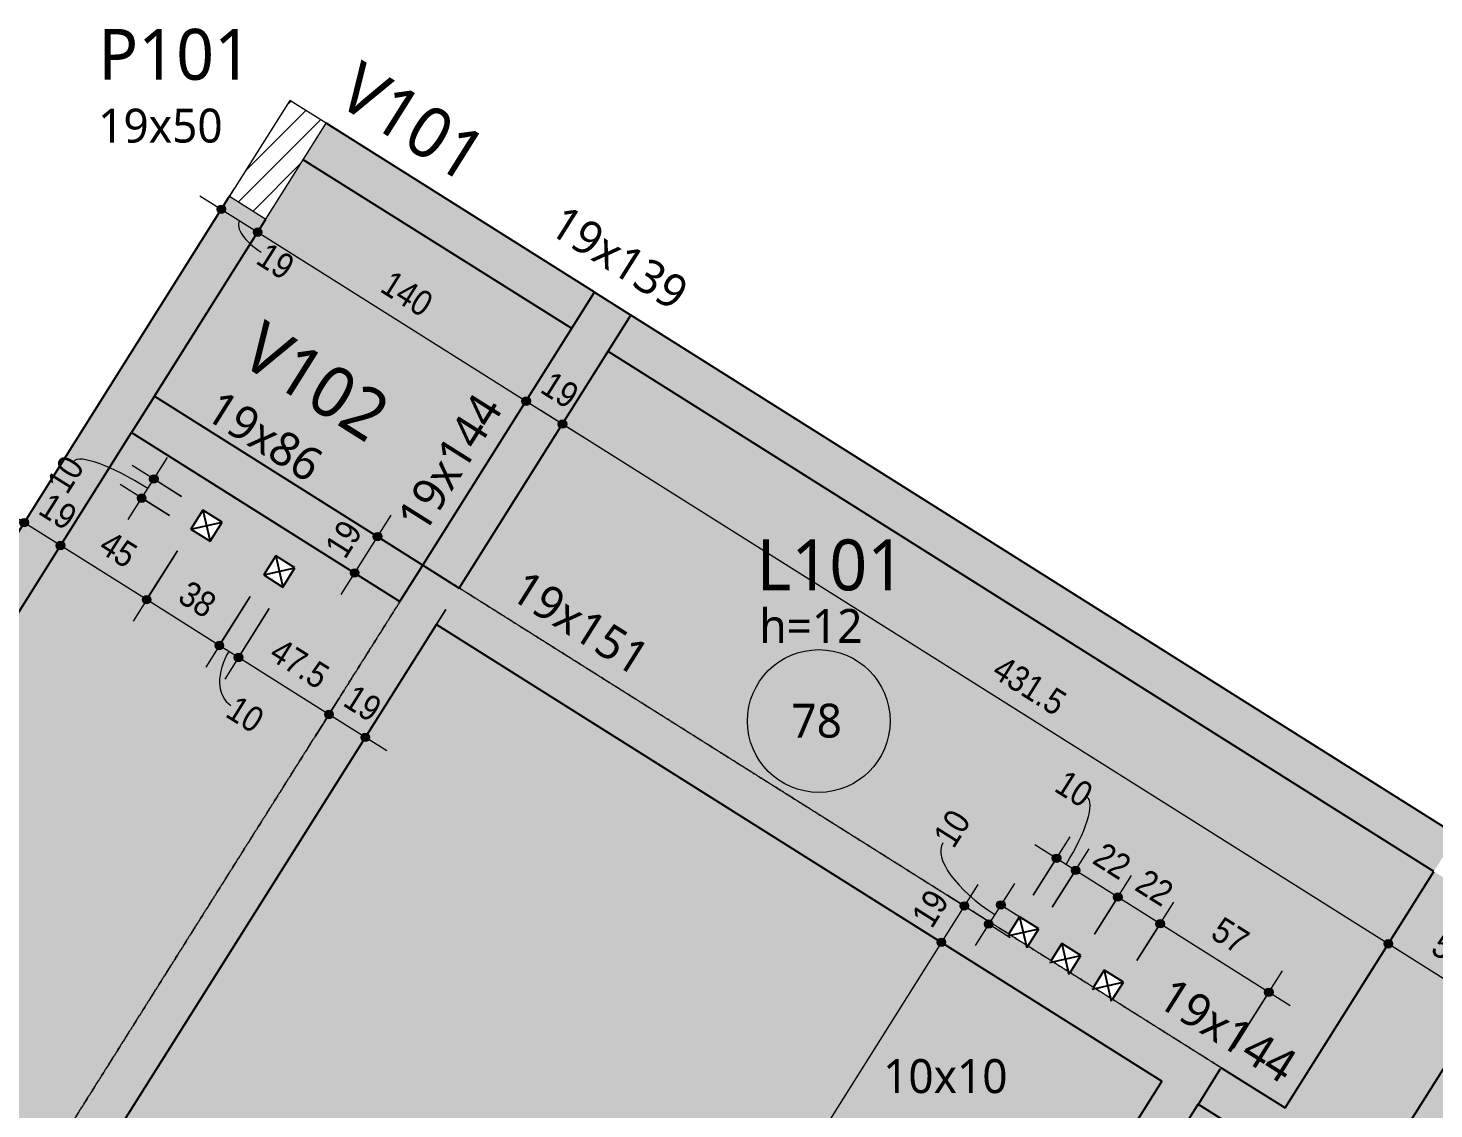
# Model space of a CAD drawing. Extents: x -2131 to 52870, y -3196 to 88043.
# Drawn here: x 42247 to 42868, y 3522 to 4000 of the extents above; entities that cross this region are included whole.
import ezdxf

# ---------------------------------------------------------------- set-up
doc = ezdxf.new("R2010")
doc.units = 0
doc.linetypes.add('Hidden', pattern=[0.714375, 0.47625, -0.238125])
doc.linetypes.add('Traço', pattern=[0.635, 0.3175, -0.3175])
for name, color, linetype, lineweight in [('A-ANNO-DIMS', 7, 'Continuous', 9), ('A-ANNO-DIMS-75', 7, 'Continuous', 9), ('A-DETL-GENF', 7, 'Continuous', 18), ('A-DETL-THIN', 7, 'Continuous', 25), ('A-FLOR', 7, 'Continuous', 25), ('A-FLOR-IDEN', 7, 'Continuous', 9), ('A-GENM-IDEN', 7, 'Continuous', 9), ('S-BEAM', 7, 'Continuous', 25), ('S-BEAM-HDLN', 7, 'Traço', 25), ('S-BEAM-IDEN', 7, 'Continuous', 9), ('S-COLS-IDEN', 7, 'Continuous', 9)]:
    doc.layers.add(name, color=color, linetype=linetype, lineweight=lineweight)
doc.layers.add('A-DETL', color=7, linetype='Continuous', lineweight=18, true_color=0x00a600)
doc.styles.add('Fira Sans_3', font='', dxfattribs={"width": 0.9, "height": 11.25})
doc.styles.add('Gadugi', font='gadugi.ttf', dxfattribs={"height": 15})
doc.styles.add('Gadugi_6', font='gadugi.ttf', dxfattribs={"height": 22.5})
doc.styles.get('Fira Sans_3').set_extended_font_data('Fira Sans')
doc.dimstyles.new('PED_1_5mm_ESQ_3', dxfattribs={"dimscale": 30.48, "dimtxt": 15.344768, "dimasz": 0.492126, "dimexe": 0.369094, "dimexo": 0.369094, "dimgap": 0.073819, "dimtad": 1, "dimdec": 1, "dimrnd": 0.5, "dimdsep": 46, "dimtxsty": 'Fira Sans_3', "dimblk1": 'DOTSMALL', "dimblk2": 'DOTSMALL', "dimsah": 1, "dimcen": 0.09, "dimdle": 0.369094, "dimazin": 0, "dimtfac": 1, "dimtdec": 4, "dimtix": 1, "dimtmove": 0, "dimatfit": 3, "dimfxl": 1, "dimtvp": 1, "dimtolj": 1, "dimtzin": 0, "dimarcsym": 2})
doc.dimstyles.new('PED_1_5mm_ESQ_5', dxfattribs={"dimscale": 30.48, "dimtxt": 15.344768, "dimasz": 0.492126, "dimexe": 0.369094, "dimexo": 0.369094, "dimgap": 0.073819, "dimtad": 1, "dimdec": 1, "dimrnd": 0.5, "dimdsep": 46, "dimtxsty": 'Fira Sans_3', "dimblk1": 'DOTSMALL', "dimblk2": 'DOTSMALL', "dimsah": 1, "dimcen": 0.09, "dimdle": 0.369094, "dimazin": 0, "dimtfac": 1, "dimtdec": 4, "dimtix": 1, "dimtmove": 1, "dimatfit": 3, "dimfxl": 1, "dimtvp": 1, "dimtolj": 1, "dimtzin": 0, "dimarcsym": 2})
doc.dimstyles.new('PED_1_5mm_ESQ_6', dxfattribs={"dimscale": 30.48, "dimtxt": 15.344768, "dimasz": 0.492126, "dimexe": 0.369094, "dimexo": 0.369094, "dimgap": 0.073819, "dimtad": 1, "dimdec": 1, "dimrnd": 0.5, "dimdsep": 46, "dimtxsty": 'Fira Sans_3', "dimblk1": 'DOTSMALL', "dimblk2": 'DOTSMALL', "dimsah": 1, "dimcen": 0.09, "dimdle": 0.369094, "dimazin": 0, "dimtfac": 1, "dimtdec": 4, "dimtix": 1, "dimtmove": 2, "dimatfit": 3, "dimfxl": 1, "dimtvp": 1, "dimtolj": 1, "dimtzin": 0, "dimarcsym": 2})
doc.dimstyles.new('PED_1_5mm_ESQ_7', dxfattribs={"dimscale": 30.48, "dimtxt": 15.344768, "dimasz": 0.492126, "dimexe": 0.369094, "dimexo": 0.369094, "dimgap": 0.073819, "dimtad": 1, "dimdec": 1, "dimrnd": 0.5, "dimdsep": 46, "dimtxsty": 'Fira Sans_3', "dimblk1": 'DOTSMALL', "dimblk2": 'DOTSMALL', "dimsah": 1, "dimcen": 0.09, "dimdle": 0.369094, "dimazin": 0, "dimtfac": 1, "dimtdec": 4, "dimtix": 1, "dimtmove": 0, "dimatfit": 3, "dimfxl": 1, "dimtvp": 1, "dimtolj": 1, "dimtzin": 0, "dimarcsym": 2})

# ---------------------------------------------------------------- blocks, each defined once
blk = doc.blocks.new('PED_TAG_LAJE_R03 - TÍTULO_ESPESSURA_REBAIXO-2582888-PL C 001 - FORMA DO TÉRREO')
at = {"layer": 'A-FLOR-IDEN'}
blk.add_circle((-0.1083, -0.7611), 0.4205, dxfattribs=at)
blk = doc.blocks.new('DIMBLOCK208-PL C 001 - FORMA DO TÉRREO')
at = {"layer": 'A-ANNO-DIMS-75', "transparency": 16777216}
h = blk.add_hatch(color=256, dxfattribs=at)
edge = h.paths.add_edge_path(flags=0)
edge.add_arc((42660.81, 3611.7), 1.87, 0, 360)
h = blk.add_hatch(color=256, dxfattribs=at)
edge = h.paths.add_edge_path(flags=0)
edge.add_arc((42650.68, 3595.62), 1.87, 0, 360)
for p, q in [((42666.8, 3621.22), (42650.68, 3595.62)), ((42653.53, 3616.28), (42670.33, 3605.71)), ((42660.81, 3611.7), (42653.53, 3616.28)), ((42643.41, 3600.2), (42660.21, 3589.63)), ((42650.68, 3595.62), (42643.41, 3600.2))]:
    blk.add_line(p, q, dxfattribs=at)
for centre in [(42660.81, 3611.7), (42650.68, 3595.62)]:
    blk.add_circle(centre, 1.87, dxfattribs=at)
at = {"layer": 'A-ANNO-DIMS-75', "color": 0, "transparency": 16777216, "insert": (42636.94, 3607.24), "char_height": 11.25, "width": 16.7612, "attachment_point": 1, "rotation": 57.8147, "line_spacing_factor": 1.049215, "style": 'Fira Sans_3'}
blk.add_mtext('19', dxfattribs=at)
blk = doc.blocks.new('_DotSmall')
at = {"color": 0, "linetype": 'ByBlock', "const_width": 0.5}
blk.add_lwpolyline([(-0.0625, 0, 1), (0.0625, 0, 1)], format="xyb", close=True, dxfattribs=at)
blk = doc.blocks.new('DIMBLOCK209-PL C 001 - FORMA DO TÉRREO')
at = {"layer": 'A-ANNO-DIMS-75', "transparency": 16777216}
h = blk.add_hatch(color=256, dxfattribs=at)
edge = h.paths.add_edge_path(flags=0)
edge.add_arc((42650.68, 3595.62), 1.87, 0, 360)
h = blk.add_hatch(color=256, dxfattribs=at)
edge = h.paths.add_edge_path(flags=0)
edge.add_arc((42368, 3146.46), 1.87, 0, 360)
for p, q in [((42643.41, 3600.2), (42660.21, 3589.63)), ((42650.68, 3595.62), (42643.41, 3600.2)), ((42650.68, 3595.62), (42368, 3146.46)), ((42360.72, 3151.04), (42377.52, 3140.47)), ((42368, 3146.46), (42360.72, 3151.04))]:
    blk.add_line(p, q, dxfattribs=at)
for centre in [(42650.68, 3595.62), (42368, 3146.46)]:
    blk.add_circle(centre, 1.87, dxfattribs=at)
at = {"layer": 'A-ANNO-DIMS-75', "color": 0, "transparency": 16777216, "insert": (42485.35, 3366.39), "char_height": 11.25, "width": 40.1325, "attachment_point": 1, "rotation": 57.8147, "line_spacing_factor": 1.049215, "style": 'Fira Sans_3'}
blk.add_mtext('530.5', dxfattribs=at)
blk = doc.blocks.new('DIMBLOCK296-PL C 001 - FORMA DO TÉRREO')
at = {"layer": 'A-ANNO-DIMS-75', "transparency": 16777216}
h = blk.add_hatch(color=256, dxfattribs=at)
edge = h.paths.add_edge_path(flags=0)
edge.add_arc((42332.37, 3919.6), 1.87, 0, 360)
h = blk.add_hatch(color=256, dxfattribs=at)
edge = h.paths.add_edge_path(flags=0)
edge.add_arc((42348.46, 3909.48), 1.88, 0, 360)
for p, q in [((42327.79, 3912.32), (42338.37, 3929.12)), ((42322.85, 3925.59), (42348.46, 3909.48)), ((42332.37, 3919.6), (42327.79, 3912.32)), ((42343.88, 3902.2), (42354.45, 3919)), ((42348.46, 3909.48), (42343.88, 3902.2))]:
    blk.add_line(p, q, dxfattribs=at)
for centre, radius in [((42332.37, 3919.6), 1.87), ((42348.46, 3909.48), 1.88)]:
    blk.add_circle(centre, radius, dxfattribs=at)
blk.add_ellipse((42353.55, 3906.28), major_axis=(-13.13, 8.26), ratio=0.430901, start_param=0, end_param=1.570796, dxfattribs=at)
at = {"layer": 'A-ANNO-DIMS-75', "color": 0, "transparency": 16777216, "insert": (42353.04, 3905.48), "char_height": 11.25, "width": 16.7612, "attachment_point": 1, "rotation": 327.81471, "line_spacing_factor": 1.049215, "style": 'Fira Sans_3'}
blk.add_mtext('19', dxfattribs=at)
blk = doc.blocks.new('DIMBLOCK297-PL C 001 - FORMA DO TÉRREO')
at = {"layer": 'A-ANNO-DIMS-75', "transparency": 16777216}
h = blk.add_hatch(color=256, dxfattribs=at)
edge = h.paths.add_edge_path(flags=0)
edge.add_arc((42348.46, 3909.48), 1.88, 0, 360)
h = blk.add_hatch(color=256, dxfattribs=at)
edge = h.paths.add_edge_path(flags=0)
edge.add_arc((42467.1, 3834.81), 1.88, 0, 360)
for p, q in [((42343.88, 3902.2), (42354.45, 3919)), ((42348.46, 3909.48), (42343.88, 3902.2)), ((42348.46, 3909.48), (42467.1, 3834.81)), ((42462.52, 3827.53), (42473.09, 3844.33)), ((42467.1, 3834.81), (42462.52, 3827.53))]:
    blk.add_line(p, q, dxfattribs=at)
for centre in [(42348.46, 3909.48), (42467.1, 3834.81)]:
    blk.add_circle(centre, 1.88, dxfattribs=at)
at = {"layer": 'A-ANNO-DIMS-75', "color": 0, "transparency": 16777216, "insert": (42407.95, 3893.1), "char_height": 11.25, "width": 26.4402, "attachment_point": 1, "rotation": 327.81471, "line_spacing_factor": 1.049215, "style": 'Fira Sans_3'}
blk.add_mtext('140', dxfattribs=at)
blk = doc.blocks.new('DIMBLOCK298-PL C 001 - FORMA DO TÉRREO')
at = {"layer": 'A-ANNO-DIMS-75', "transparency": 16777216}
h = blk.add_hatch(color=256, dxfattribs=at)
edge = h.paths.add_edge_path(flags=0)
edge.add_arc((42467.1, 3834.81), 1.88, 0, 360)
h = blk.add_hatch(color=256, dxfattribs=at)
edge = h.paths.add_edge_path(flags=0)
edge.add_arc((42483.18, 3824.69), 1.88, 0, 360)
for p, q in [((42462.52, 3827.53), (42473.09, 3844.33)), ((42467.1, 3834.81), (42462.52, 3827.53)), ((42467.1, 3834.81), (42492.7, 3818.7)), ((42478.6, 3817.41), (42489.17, 3834.21)), ((42483.18, 3824.69), (42478.6, 3817.41))]:
    blk.add_line(p, q, dxfattribs=at)
for centre in [(42467.1, 3834.81), (42483.18, 3824.69)]:
    blk.add_circle(centre, 1.88, dxfattribs=at)
at = {"layer": 'A-ANNO-DIMS-75', "color": 0, "transparency": 16777216, "insert": (42478.72, 3848.56), "char_height": 11.25, "width": 16.7612, "attachment_point": 1, "rotation": 327.81471, "line_spacing_factor": 1.049215, "style": 'Fira Sans_3'}
blk.add_mtext('19', dxfattribs=at)
blk = doc.blocks.new('DIMBLOCK299-PL C 001 - FORMA DO TÉRREO')
at = {"layer": 'A-ANNO-DIMS-75', "transparency": 16777216}
h = blk.add_hatch(color=256, dxfattribs=at)
edge = h.paths.add_edge_path(flags=0)
edge.add_arc((42401.44, 3774.93), 1.88, 0, 360)
h = blk.add_hatch(color=256, dxfattribs=at)
edge = h.paths.add_edge_path(flags=0)
edge.add_arc((42391.32, 3758.85), 1.88, 0, 360)
for p, q in [((42385.33, 3749.33), (42407.43, 3784.46)), ((42408.72, 3770.35), (42391.92, 3780.93)), ((42401.44, 3774.93), (42408.72, 3770.35)), ((42398.6, 3754.27), (42381.8, 3764.85)), ((42391.32, 3758.85), (42398.6, 3754.27))]:
    blk.add_line(p, q, dxfattribs=at)
for centre in [(42401.44, 3774.93), (42391.32, 3758.85)]:
    blk.add_circle(centre, 1.88, dxfattribs=at)
at = {"layer": 'A-ANNO-DIMS-75', "color": 0, "transparency": 16777216, "insert": (42377.57, 3770.48), "char_height": 11.25, "width": 16.7612, "attachment_point": 1, "rotation": 57.8147, "line_spacing_factor": 1.049215, "style": 'Fira Sans_3'}
blk.add_mtext('19', dxfattribs=at)
blk = doc.blocks.new('DIMBLOCK300-PL C 001 - FORMA DO TÉRREO')
at = {"layer": 'A-ANNO-DIMS-75', "transparency": 16777216}
h = blk.add_hatch(color=256, dxfattribs=at)
edge = h.paths.add_edge_path(flags=0)
edge.add_arc((42379.93, 3696.32), 1.87, 0, 360)
h = blk.add_hatch(color=256, dxfattribs=at)
edge = h.paths.add_edge_path(flags=0)
edge.add_arc((42396.01, 3686.2), 1.87, 0, 360)
for p, q in [((42431.56, 3742.68), (42390.02, 3676.68)), ((42396.01, 3686.2), (42431.56, 3742.68)), ((42384.51, 3703.6), (42373.94, 3686.8)), ((42379.93, 3696.32), (42384.51, 3703.6)), ((42405.54, 3680.21), (42379.93, 3696.32))]:
    blk.add_line(p, q, dxfattribs=at)
for centre in [(42379.93, 3696.32), (42396.01, 3686.2)]:
    blk.add_circle(centre, 1.87, dxfattribs=at)
at = {"layer": 'A-ANNO-DIMS-75', "color": 0, "transparency": 16777216, "insert": (42391.56, 3710.07), "char_height": 11.25, "width": 16.7612, "attachment_point": 1, "rotation": 327.81476, "line_spacing_factor": 1.049215, "style": 'Fira Sans_3'}
blk.add_mtext('19', dxfattribs=at)
blk = doc.blocks.new('DIMBLOCK301-PL C 001 - FORMA DO TÉRREO')
at = {"layer": 'A-ANNO-DIMS-75', "transparency": 16777216}
h = blk.add_hatch(color=256, dxfattribs=at)
edge = h.paths.add_edge_path(flags=0)
edge.add_arc((42339.94, 3721.49), 1.87, 0, 360)
h = blk.add_hatch(color=256, dxfattribs=at)
edge = h.paths.add_edge_path(flags=0)
edge.add_arc((42379.93, 3696.32), 1.87, 0, 360)
for p, q in [((42353.56, 3743.13), (42333.95, 3711.97)), ((42339.94, 3721.49), (42353.56, 3743.13)), ((42379.93, 3696.32), (42339.94, 3721.49)), ((42384.51, 3703.6), (42373.94, 3686.8)), ((42379.93, 3696.32), (42384.51, 3703.6))]:
    blk.add_line(p, q, dxfattribs=at)
for centre in [(42339.94, 3721.49), (42379.93, 3696.32)]:
    blk.add_circle(centre, 1.87, dxfattribs=at)
at = {"layer": 'A-ANNO-DIMS-75', "color": 0, "transparency": 16777216, "insert": (42358.86, 3730.65), "char_height": 11.25, "width": 29.9813, "attachment_point": 1, "rotation": 327.81476, "line_spacing_factor": 1.049215, "style": 'Fira Sans_3'}
blk.add_mtext('47.5', dxfattribs=at)
blk = doc.blocks.new('DIMBLOCK302-PL C 001 - FORMA DO TÉRREO')
at = {"layer": 'A-ANNO-DIMS-75', "transparency": 16777216}
h = blk.add_hatch(color=256, dxfattribs=at)
edge = h.paths.add_edge_path(flags=0)
edge.add_arc((42331.48, 3726.82), 1.87, 0, 360)
h = blk.add_hatch(color=256, dxfattribs=at)
edge = h.paths.add_edge_path(flags=0)
edge.add_arc((42339.94, 3721.49), 1.87, 0, 360)
for p, q in [((42345.11, 3748.47), (42325.49, 3717.3)), ((42331.48, 3726.82), (42345.11, 3748.47)), ((42353.56, 3743.13), (42333.95, 3711.97)), ((42339.94, 3721.49), (42353.56, 3743.13)), ((42339.94, 3721.49), (42331.48, 3726.82))]:
    blk.add_line(p, q, dxfattribs=at)
for centre in [(42331.48, 3726.82), (42339.94, 3721.49)]:
    blk.add_circle(centre, 1.87, dxfattribs=at)
blk.add_ellipse((42347.04, 3717.02), major_axis=(10.49, 16.67), ratio=0.679844, start_param=1.570796, end_param=3.141593, dxfattribs=at)
at = {"layer": 'A-ANNO-DIMS-75', "color": 0, "transparency": 16777216, "insert": (42339.61, 3705.21), "char_height": 11.25, "width": 17.2334, "attachment_point": 1, "rotation": 327.81476, "line_spacing_factor": 1.049215, "style": 'Fira Sans_3'}
blk.add_mtext('10', dxfattribs=at)
blk = doc.blocks.new('DIMBLOCK303-PL C 001 - FORMA DO TÉRREO')
at = {"layer": 'A-ANNO-DIMS-75', "transparency": 16777216}
h = blk.add_hatch(color=256, dxfattribs=at)
edge = h.paths.add_edge_path(flags=0)
edge.add_arc((42299.32, 3747.06), 1.87, 0, 360)
h = blk.add_hatch(color=256, dxfattribs=at)
edge = h.paths.add_edge_path(flags=0)
edge.add_arc((42331.48, 3726.82), 1.87, 0, 360)
for p, q in [((42312.94, 3768.7), (42293.33, 3737.54)), ((42299.32, 3747.06), (42312.94, 3768.7)), ((42345.11, 3748.47), (42325.49, 3717.3)), ((42331.48, 3726.82), (42345.11, 3748.47)), ((42331.48, 3726.82), (42299.32, 3747.06))]:
    blk.add_line(p, q, dxfattribs=at)
for centre in [(42299.32, 3747.06), (42331.48, 3726.82)]:
    blk.add_circle(centre, 1.87, dxfattribs=at)
at = {"layer": 'A-ANNO-DIMS-75', "color": 0, "transparency": 16777216, "insert": (42318.49, 3756.06), "char_height": 11.25, "width": 18.1776, "attachment_point": 1, "rotation": 327.81476, "line_spacing_factor": 1.049215, "style": 'Fira Sans_3'}
blk.add_mtext('38', dxfattribs=at)
blk = doc.blocks.new('DIMBLOCK304-PL C 001 - FORMA DO TÉRREO')
at = {"layer": 'A-ANNO-DIMS-75', "transparency": 16777216}
h = blk.add_hatch(color=256, dxfattribs=at)
edge = h.paths.add_edge_path(flags=0)
edge.add_arc((42261.29, 3770.99), 1.87, 0, 360)
h = blk.add_hatch(color=256, dxfattribs=at)
edge = h.paths.add_edge_path(flags=0)
edge.add_arc((42299.32, 3747.06), 1.87, 0, 360)
for p, q in [((42265.87, 3778.27), (42255.3, 3761.47)), ((42261.29, 3770.99), (42265.87, 3778.27)), ((42299.32, 3747.06), (42261.29, 3770.99)), ((42312.94, 3768.7), (42293.33, 3737.54)), ((42299.32, 3747.06), (42312.94, 3768.7))]:
    blk.add_line(p, q, dxfattribs=at)
for centre in [(42261.29, 3770.99), (42299.32, 3747.06)]:
    blk.add_circle(centre, 1.87, dxfattribs=at)
at = {"layer": 'A-ANNO-DIMS-75', "color": 0, "transparency": 16777216, "insert": (42283.48, 3778.1), "char_height": 11.25, "width": 17.9416, "attachment_point": 1, "rotation": 327.81476, "line_spacing_factor": 1.049215, "style": 'Fira Sans_3'}
blk.add_mtext('45', dxfattribs=at)
blk = doc.blocks.new('DIMBLOCK305-PL C 001 - FORMA DO TÉRREO')
at = {"layer": 'A-ANNO-DIMS-75', "transparency": 16777216}
h = blk.add_hatch(color=256, dxfattribs=at)
edge = h.paths.add_edge_path(flags=0)
edge.add_arc((42245.21, 3781.11), 1.87, 0, 360)
h = blk.add_hatch(color=256, dxfattribs=at)
edge = h.paths.add_edge_path(flags=0)
edge.add_arc((42261.29, 3770.99), 1.87, 0, 360)
for p, q in [((42261.29, 3770.99), (42235.69, 3787.1)), ((42249.79, 3788.39), (42239.22, 3771.59)), ((42245.21, 3781.11), (42249.79, 3788.39)), ((42265.87, 3778.27), (42255.3, 3761.47)), ((42261.29, 3770.99), (42265.87, 3778.27))]:
    blk.add_line(p, q, dxfattribs=at)
for centre in [(42245.21, 3781.11), (42261.29, 3770.99)]:
    blk.add_circle(centre, 1.87, dxfattribs=at)
at = {"layer": 'A-ANNO-DIMS-75', "color": 0, "transparency": 16777216, "insert": (42256.84, 3794.86), "char_height": 11.25, "width": 16.7612, "attachment_point": 1, "rotation": 327.81476, "line_spacing_factor": 1.049215, "style": 'Fira Sans_3'}
blk.add_mtext('19', dxfattribs=at)
blk = doc.blocks.new('DIMBLOCK306-PL C 001 - FORMA DO TÉRREO')
at = {"layer": 'A-ANNO-DIMS-75', "transparency": 16777216}
h = blk.add_hatch(color=256, dxfattribs=at)
edge = h.paths.add_edge_path(flags=0)
edge.add_arc((42302.51, 3800.4), 1.87, 0, 360)
h = blk.add_hatch(color=256, dxfattribs=at)
edge = h.paths.add_edge_path(flags=0)
edge.add_arc((42297.18, 3791.94), 1.87, 0, 360)
for p, q in [((42291.17, 3782.43), (42308.51, 3809.91)), ((42314.75, 3792.68), (42292.99, 3806.4)), ((42309.42, 3784.22), (42287.66, 3797.94)), ((42302.51, 3800.4), (42314.75, 3792.68)), ((42297.18, 3791.94), (42309.42, 3784.22))]:
    blk.add_line(p, q, dxfattribs=at)
for centre in [(42302.51, 3800.4), (42297.18, 3791.94)]:
    blk.add_circle(centre, 1.87, dxfattribs=at)
blk.add_ellipse((42295.94, 3789.99), major_axis=(-28.77, 18.14), ratio=0.214911, start_param=4.712389, end_param=6.283185, dxfattribs=at)
at = {"layer": 'A-ANNO-DIMS-75', "color": 0, "transparency": 16777216, "insert": (42254.66, 3799.05), "char_height": 11.25, "width": 17.2334, "attachment_point": 1, "rotation": 57.75921, "line_spacing_factor": 1.049215, "style": 'Fira Sans_3'}
blk.add_mtext('10', dxfattribs=at)
blk = doc.blocks.new('DIMBLOCK307-PL C 001 - FORMA DO TÉRREO')
at = {"layer": 'A-ANNO-DIMS-75', "transparency": 16777216}
h = blk.add_hatch(color=256, dxfattribs=at)
edge = h.paths.add_edge_path(flags=0)
edge.add_arc((42848.26, 3594.92), 1.88, 0, 360)
h = blk.add_hatch(color=256, dxfattribs=at)
edge = h.paths.add_edge_path(flags=0)
edge.add_arc((42890.57, 3568.28), 1.87, 0, 360)
for p, q in [((42852.84, 3602.19), (42842.26, 3585.4)), ((42848.26, 3594.92), (42852.84, 3602.19)), ((42900.09, 3562.29), (42848.26, 3594.92)), ((42904.74, 3590.79), (42884.58, 3558.76)), ((42890.57, 3568.28), (42904.74, 3590.79))]:
    blk.add_line(p, q, dxfattribs=at)
for centre, radius in [((42848.26, 3594.92), 1.88), ((42890.57, 3568.28), 1.87)]:
    blk.add_circle(centre, radius, dxfattribs=at)
at = {"layer": 'A-ANNO-DIMS-75', "color": 0, "transparency": 16777216, "insert": (42872.42, 3600.78), "char_height": 11.25, "width": 18.4137, "attachment_point": 1, "rotation": 327.81471, "line_spacing_factor": 1.049215, "style": 'Fira Sans_3'}
blk.add_mtext('50', dxfattribs=at)
blk = doc.blocks.new('DIMBLOCK308-PL C 001 - FORMA DO TÉRREO')
at = {"layer": 'A-ANNO-DIMS-75', "transparency": 16777216}
h = blk.add_hatch(color=256, dxfattribs=at)
edge = h.paths.add_edge_path(flags=0)
edge.add_arc((42483.18, 3824.69), 1.87, 0, 360)
h = blk.add_hatch(color=256, dxfattribs=at)
edge = h.paths.add_edge_path(flags=0)
edge.add_arc((42848.26, 3594.92), 1.88, 0, 360)
for p, q in [((42848.26, 3594.92), (42473.65, 3830.68)), ((42487.76, 3831.97), (42477.18, 3815.17)), ((42483.18, 3824.69), (42487.76, 3831.97)), ((42852.84, 3602.19), (42842.26, 3585.4)), ((42848.26, 3594.92), (42852.84, 3602.19))]:
    blk.add_line(p, q, dxfattribs=at)
for centre, radius in [((42483.18, 3824.69), 1.87), ((42848.26, 3594.92), 1.88)]:
    blk.add_circle(centre, radius, dxfattribs=at)
at = {"layer": 'A-ANNO-DIMS-75', "color": 0, "transparency": 16777216, "insert": (42678.35, 3722.92), "char_height": 11.25, "width": 38.48, "attachment_point": 1, "rotation": 327.81471, "line_spacing_factor": 1.049215, "style": 'Fira Sans_3'}
blk.add_mtext('431.5', dxfattribs=at)
blk = doc.blocks.new('DIMBLOCK603-PL C 001 - FORMA DO TÉRREO')
at = {"layer": 'A-ANNO-DIMS-75', "transparency": 16777216}
h = blk.add_hatch(color=256, dxfattribs=at)
edge = h.paths.add_edge_path(flags=0)
edge.add_arc((42747.42, 3603.83), 1.87, 0, 360)
h = blk.add_hatch(color=256, dxfattribs=at)
edge = h.paths.add_edge_path(flags=0)
edge.add_arc((42795.43, 3573.55), 1.87, 0, 360)
for p, q in [((42737.14, 3587.54), (42753.42, 3613.34)), ((42747.42, 3603.83), (42737.14, 3587.54)), ((42804.94, 3567.55), (42747.42, 3603.83)), ((42779.86, 3548.87), (42801.43, 3583.06)), ((42795.43, 3573.55), (42779.86, 3548.87))]:
    blk.add_line(p, q, dxfattribs=at)
for centre in [(42747.42, 3603.83), (42795.43, 3573.55)]:
    blk.add_circle(centre, 1.87, dxfattribs=at)
at = {"layer": 'A-ANNO-DIMS-75', "color": 0, "transparency": 16777216, "insert": (42775.11, 3607.44), "char_height": 11.25, "width": 16.5251, "attachment_point": 1, "rotation": 327.75921, "line_spacing_factor": 1.049215, "style": 'Fira Sans_3'}
blk.add_mtext('57', dxfattribs=at)
blk = doc.blocks.new('DIMBLOCK604-PL C 001 - FORMA DO TÉRREO')
at = {"layer": 'A-ANNO-DIMS-75', "transparency": 16777216}
h = blk.add_hatch(color=256, dxfattribs=at)
edge = h.paths.add_edge_path(flags=0)
edge.add_arc((42728.72, 3615.62), 1.88, 0, 360)
h = blk.add_hatch(color=256, dxfattribs=at)
edge = h.paths.add_edge_path(flags=0)
edge.add_arc((42747.42, 3603.83), 1.87, 0, 360)
for p, q in [((42718.4, 3599.25), (42734.72, 3625.14)), ((42728.72, 3615.62), (42718.4, 3599.25)), ((42747.42, 3603.83), (42728.72, 3615.62)), ((42737.14, 3587.54), (42753.42, 3613.34)), ((42747.42, 3603.83), (42737.14, 3587.54))]:
    blk.add_line(p, q, dxfattribs=at)
for centre, radius in [((42728.72, 3615.62), 1.88), ((42747.42, 3603.83), 1.87)]:
    blk.add_circle(centre, radius, dxfattribs=at)
at = {"layer": 'A-ANNO-DIMS-75', "color": 0, "transparency": 16777216, "insert": (42741.59, 3628.58), "char_height": 11.25, "width": 16.9973, "attachment_point": 1, "rotation": 327.75921, "line_spacing_factor": 1.049215, "style": 'Fira Sans_3'}
blk.add_mtext('22', dxfattribs=at)
blk = doc.blocks.new('DIMBLOCK605-PL C 001 - FORMA DO TÉRREO')
at = {"layer": 'A-ANNO-DIMS-75', "transparency": 16777216}
h = blk.add_hatch(color=256, dxfattribs=at)
edge = h.paths.add_edge_path(flags=0)
edge.add_arc((42710.03, 3627.41), 1.88, 0, 360)
h = blk.add_hatch(color=256, dxfattribs=at)
edge = h.paths.add_edge_path(flags=0)
edge.add_arc((42728.72, 3615.62), 1.88, 0, 360)
for p, q in [((42699.74, 3611.1), (42716.03, 3636.93)), ((42710.03, 3627.41), (42699.74, 3611.1)), ((42728.72, 3615.62), (42710.03, 3627.41)), ((42718.4, 3599.25), (42734.72, 3625.14)), ((42728.72, 3615.62), (42718.4, 3599.25))]:
    blk.add_line(p, q, dxfattribs=at)
for centre in [(42710.03, 3627.41), (42728.72, 3615.62)]:
    blk.add_circle(centre, 1.88, dxfattribs=at)
at = {"layer": 'A-ANNO-DIMS-75', "color": 0, "transparency": 16777216, "insert": (42722.89, 3640.38), "char_height": 11.25, "width": 16.9973, "attachment_point": 1, "rotation": 327.75921, "line_spacing_factor": 1.049215, "style": 'Fira Sans_3'}
blk.add_mtext('22', dxfattribs=at)
blk = doc.blocks.new('DIMBLOCK606-PL C 001 - FORMA DO TÉRREO')
at = {"layer": 'A-ANNO-DIMS-75', "transparency": 16777216}
h = blk.add_hatch(color=256, dxfattribs=at)
edge = h.paths.add_edge_path(flags=0)
edge.add_arc((42701.57, 3632.75), 1.87, 0, 360)
h = blk.add_hatch(color=256, dxfattribs=at)
edge = h.paths.add_edge_path(flags=0)
edge.add_arc((42710.03, 3627.41), 1.88, 0, 360)
for p, q in [((42691.28, 3616.44), (42707.57, 3642.27)), ((42710.03, 3627.41), (42692.05, 3638.75)), ((42699.74, 3611.1), (42716.03, 3636.93)), ((42701.57, 3632.75), (42691.28, 3616.44)), ((42710.03, 3627.41), (42699.74, 3611.1))]:
    blk.add_line(p, q, dxfattribs=at)
for centre, radius in [((42701.57, 3632.75), 1.87), ((42710.03, 3627.41), 1.88)]:
    blk.add_circle(centre, radius, dxfattribs=at)
blk.add_ellipse((42699.04, 3634.34), major_axis=(16.05, 25.45), ratio=0.265356, start_param=4.712389, end_param=6.283185, dxfattribs=at)
at = {"layer": 'A-ANNO-DIMS-75', "color": 0, "transparency": 16777216, "insert": (42706.01, 3672.31), "char_height": 11.25, "width": 17.2334, "attachment_point": 1, "rotation": 327.75921, "line_spacing_factor": 1.049215, "style": 'Fira Sans_3'}
blk.add_mtext('10', dxfattribs=at)
blk = doc.blocks.new('DIMBLOCK607-PL C 001 - FORMA DO TÉRREO')
at = {"layer": 'A-ANNO-DIMS-75', "transparency": 16777216}
h = blk.add_hatch(color=256, dxfattribs=at)
edge = h.paths.add_edge_path(flags=0)
edge.add_arc((42676.97, 3612.16), 1.87, 0, 360)
h = blk.add_hatch(color=256, dxfattribs=at)
edge = h.paths.add_edge_path(flags=0)
edge.add_arc((42671.63, 3603.7), 1.87, 0, 360)
for p, q in [((42682.97, 3621.68), (42665.63, 3594.19)), ((42675.76, 3612.92), (42686.48, 3606.16)), ((42676.97, 3612.16), (42675.76, 3612.92)), ((42670.43, 3604.47), (42681.15, 3597.7)), ((42671.63, 3603.7), (42670.43, 3604.47))]:
    blk.add_line(p, q, dxfattribs=at)
for centre in [(42676.97, 3612.16), (42671.63, 3603.7)]:
    blk.add_circle(centre, 1.87, dxfattribs=at)
blk.add_ellipse((42682.06, 3620.23), major_axis=(-30.66, 19.34), ratio=0.401139, start_param=0, end_param=1.570796, dxfattribs=at)
at = {"layer": 'A-ANNO-DIMS-75', "color": 0, "transparency": 16777216, "insert": (42646.54, 3642.63), "char_height": 11.25, "width": 17.2334, "attachment_point": 1, "rotation": 57.75921, "line_spacing_factor": 1.049215, "style": 'Fira Sans_3'}
blk.add_mtext('10', dxfattribs=at)

msp = doc.modelspace()

# ---------------------------------------------------------------- hatches: boundary and pattern name
at = {"layer": 'A-DETL', "true_color": 0x00bcb8}
for points in [[(42764.276, 3524.126), (42774.397, 3540.206), (42421.476, 3762.326), (42411.355, 3746.245), (42762.265, 3525.392)], [(41351.998, 2027.384), (42427.435, 3736.125), (42411.355, 3746.245), (41335.918, 2037.504), (41341.088, 2034.25)]]:
    msp.add_hatch(color=132, dxfattribs=at).paths.add_polyline_path(points, flags=0)
at = {"layer": 'A-DETL-GENF', "true_color": 0x808080}
h = msp.add_hatch(dxfattribs=at)
h.set_pattern_fill('FP_5', color=8, style=0, pattern_type=2)
h.set_pattern_definition([(45, (44240.043, 0), (-5.303301, 5.303301), [])])
h.paths.add_polyline_path([(42352.103, 3915.276), (42378.736, 3957.592), (42362.655, 3967.713), (42336.022, 3925.396)], flags=0)
at = {"layer": 'A-FLOR', "true_color": 0xb4bee6}
msp.add_hatch(color=9, dxfattribs=at).paths.add_polyline_path([(42421.476, 3762.326), (42487.256, 3866.842), (42368.615, 3941.512), (42302.835, 3836.995), (42420.9, 3762.688)], flags=0)
at = {"layer": 'A-FLOR', "true_color": 0xfcd5b4}
for points in [[(42802.637, 3522.432), (42868.417, 3626.949), (42503.336, 3856.722), (42437.556, 3752.205), (42680.479, 3599.315), (42685.277, 3606.922), (42693.736, 3601.588), (42688.943, 3593.989), (42699.188, 3587.541), (42703.939, 3595.073), (42712.397, 3589.739), (42707.651, 3582.214), (42717.898, 3575.765), (42722.684, 3583.354), (42731.142, 3578.02), (42726.361, 3570.439), (42799.946, 3524.126)], [(42509.376, 3057.486), (42792.061, 3506.639), (42764.276, 3524.126), (42481.591, 3074.973), (42501.355, 3062.534)]]:
    msp.add_hatch(color=254, dxfattribs=at).paths.add_polyline_path(points, flags=0)
at = {"layer": 'A-FLOR', "true_color": 0xb4bee6}
h = msp.add_hatch(color=9, dxfattribs=at)
h.paths.add_polyline_path([(42128.67, 3297.093), (42411.355, 3746.245), (42292.714, 3820.915), (42010.029, 3371.762), (42128.515, 3297.19)], flags=0)
h.paths.add_polyline_path([(42359.557, 3752.655), (42351.099, 3757.99), (42356.433, 3766.448), (42364.891, 3761.113), (42359.566, 3752.67)], flags=0)
h.paths.add_polyline_path([(42327.389, 3772.884), (42318.931, 3778.219), (42324.265, 3786.677), (42332.723, 3781.342)], flags=0)
at = {"layer": 'A-FLOR', "true_color": 0xa7d7e1}
msp.add_hatch(color=9, dxfattribs=at).paths.add_polyline_path([(42465.511, 3085.094), (42748.196, 3534.246), (42427.436, 3736.125), (42144.75, 3286.972), (42328.887, 3171.081)], flags=0)
at = {"layer": 'A-FLOR', "true_color": 0xfcd5b4}
h = msp.add_hatch(color=254, dxfattribs=at)
h.paths.add_polyline_path([(42929.694, 2774.626), (43296.54, 3357.499), (42910.733, 3600.316), (42837.759, 3484.369), (42837.54, 3484.507), (42543.672, 3017.586), (42929.694, 2774.626)], flags=0)
h.paths.add_polyline_path([(43134.971, 3142.854), (43124.971, 3142.854), (43124.971, 3152.854), (43134.971, 3152.854), (43134.971, 3143.224)], flags=0)
h.paths.add_polyline_path([(42829.63, 3437.257), (42819.63, 3437.257), (42819.63, 3447.257), (42829.63, 3447.257)], flags=0)
at = {"layer": 'S-BEAM', "true_color": 0xfcd5b4}
h = msp.add_hatch(color=254, dxfattribs=at)
h.paths.add_polyline_path([(42868.417, 3626.949), (42878.537, 3643.029), (42513.457, 3872.802), (42503.336, 3856.722), (42842.867, 3643.029)], flags=0)
h.paths.add_polyline_path([(42487.256, 3866.842), (42497.376, 3882.923), (42378.736, 3957.592), (42368.615, 3941.512), (42477.786, 3872.802)], flags=0)
for points in [[(42295.907, 3825.988), (42352.103, 3915.276), (42336.022, 3925.396), (42279.827, 3836.108), (42292.714, 3827.997)], [(42437.556, 3752.205), (42513.457, 3872.802), (42497.376, 3882.923), (42421.476, 3762.326), (42427.436, 3758.575)], [(42010.029, 3371.762), (42295.907, 3825.988), (42279.827, 3836.108), (41993.949, 3381.883)], [(42837.759, 3484.369), (42910.733, 3600.316), (42868.417, 3626.949), (42795.443, 3511.002), (42837.54, 3484.507)], [(42810.808, 3494.84), (42813.735, 3499.489), (42795.443, 3511.002), (42802.637, 3522.432), (42774.397, 3540.206), (42764.276, 3524.126), (42803.42, 3499.489)]]:
    msp.add_hatch(color=254, dxfattribs=at).paths.add_polyline_path(points, flags=0)
at = {"layer": 'S-BEAM', "true_color": 0xb4bee6}
msp.add_hatch(color=9, dxfattribs=at).paths.add_polyline_path([(42411.355, 3746.245), (42421.476, 3762.326), (42302.835, 3836.995), (42292.714, 3820.915), (42401.171, 3752.655)], flags=0)
at = {"layer": 'S-BEAM', "true_color": 0x00bcb8}
msp.add_hatch(color=132, dxfattribs=at).paths.add_polyline_path([(42481.591, 3074.973), (42764.276, 3524.126), (42748.196, 3534.246), (42465.511, 3085.094), (42481.259, 3075.182)], flags=0)

# ---------------------------------------------------------------- linework, layer by layer
at = {"layer": 'A-DETL', "color": 7}
for p, q in [((42362.655, 3967.713), (42336.022, 3925.396)), ((42378.736, 3957.592), (42362.655, 3967.713)), ((42352.103, 3915.276), (42378.736, 3957.592)), ((42336.022, 3925.396), (42352.103, 3915.276))]:
    msp.add_line(p, q, dxfattribs=at)
at = {"layer": 'A-DETL', "color": 7, "linetype": 'Hidden'}
for p, q in [((42421.476, 3762.326), (42411.355, 3746.245)), ((42774.397, 3540.206), (42421.476, 3762.326)), ((42437.556, 3752.205), (42774.397, 3540.206)), ((42411.355, 3746.245), (41335.918, 2037.504)), ((41335.918, 2037.504), (42411.355, 3746.245)), ((41351.998, 2027.384), (42427.436, 3736.125)), ((42144.75, 3286.972), (42427.436, 3736.125)), ((42427.436, 3736.125), (42748.196, 3534.246)), ((42427.436, 3736.125), (42748.196, 3534.246)), ((42764.276, 3524.126), (42774.397, 3540.206))]:
    msp.add_line(p, q, dxfattribs=at)
at = {"layer": 'A-DETL-THIN'}
for p, q in [((42324.265, 3786.677), (42327.389, 3772.884)), ((42318.931, 3778.219), (42332.723, 3781.342)), ((42356.433, 3766.448), (42359.557, 3752.655)), ((42351.099, 3757.99), (42364.891, 3761.113)), ((42685.277, 3606.922), (42688.406, 3593.138)), ((42679.943, 3598.464), (42693.727, 3601.593)), ((42703.939, 3595.073), (42707.04, 3581.41)), ((42698.651, 3586.69), (42712.314, 3589.791)), ((42722.684, 3583.354), (42725.806, 3569.599)), ((42717.361, 3574.914), (42731.116, 3578.036)), ((42773.861, 3539.354), (42763.74, 3523.274))]:
    msp.add_line(p, q, dxfattribs=at)
at = {"layer": 'A-FLOR'}
for p, q in [((42324.265, 3786.677), (42318.931, 3778.219)), ((42332.723, 3781.342), (42324.265, 3786.677)), ((42327.389, 3772.884), (42332.723, 3781.342)), ((42318.931, 3778.219), (42327.389, 3772.884)), ((42356.433, 3766.448), (42351.099, 3757.99)), ((42364.891, 3761.113), (42356.433, 3766.448)), ((42359.557, 3752.655), (42364.891, 3761.113)), ((42351.099, 3757.99), (42359.557, 3752.655)), ((42144.75, 3286.972), (42427.436, 3736.125)), ((42427.436, 3736.125), (42748.196, 3534.246)), ((42685.277, 3606.922), (42680.479, 3599.315)), ((42693.736, 3601.588), (42685.277, 3606.922)), ((42688.943, 3593.989), (42693.736, 3601.588)), ((42703.939, 3595.073), (42699.188, 3587.541)), ((42712.397, 3589.739), (42703.939, 3595.073)), ((42707.651, 3582.214), (42712.397, 3589.739)), ((42722.684, 3583.354), (42717.898, 3575.765)), ((42731.142, 3578.02), (42722.684, 3583.354)), ((42726.361, 3570.439), (42731.142, 3578.02)), ((42748.196, 3534.246), (42465.511, 3085.094))]:
    msp.add_line(p, q, dxfattribs=at)
at = {"layer": 'S-BEAM'}
for p, q in [((42497.376, 3882.923), (42378.736, 3957.592)), ((42487.256, 3866.842), (42368.615, 3941.512)), ((42279.827, 3836.108), (42336.022, 3925.396)), ((42302.835, 3836.995), (42352.103, 3915.276)), ((42421.476, 3762.326), (42497.376, 3882.923)), ((42497.376, 3882.923), (42513.457, 3872.802)), ((42437.556, 3752.205), (42513.457, 3872.802)), ((42878.537, 3643.029), (42513.457, 3872.802)), ((42868.417, 3626.949), (42503.336, 3856.722)), ((41993.949, 3381.883), (42279.827, 3836.108)), ((42302.835, 3836.995), (42292.714, 3820.915)), ((42302.835, 3836.995), (42421.476, 3762.326)), ((42010.029, 3371.762), (42292.714, 3820.915)), ((42292.714, 3820.915), (42411.355, 3746.245)), ((42802.637, 3522.432), (42868.417, 3626.949)), ((42837.759, 3484.369), (42910.733, 3600.316)), ((42774.397, 3540.206), (42802.637, 3522.432)), ((42748.196, 3534.246), (42465.511, 3085.094)), ((42481.591, 3074.973), (42764.276, 3524.126)), ((42764.276, 3524.126), (42792.061, 3506.639))]:
    msp.add_line(p, q, dxfattribs=at)
at = {"layer": 'S-BEAM-HDLN', "linetype": 'Continuous'}
for p, q in [((42411.355, 3746.245), (42421.476, 3762.326)), ((42421.476, 3762.326), (42437.556, 3752.205))]:
    msp.add_line(p, q, dxfattribs=at)

# ---------------------------------------------------------------- block references
at = {"layer": 'A-FLOR-IDEN', "xscale": 74.99999999999996, "yscale": 74.99999999999996, "zscale": 74.99999999999996}
msp.add_blockref('PED_TAG_LAJE_R03 - TÍTULO_ESPESSURA_REBAIXO-2582888-PL C 001 - FORMA DO TÉRREO', (42604.612, 3750.511), dxfattribs=at)

# ---------------------------------------------------------------- texts
at = {"layer": 'A-FLOR-IDEN', "attachment_point": 1}
for s, insert, char_height, width, style in [('L101', (42569.045, 3773.661), 22.5, 81.17086, 'Gadugi_6'), ('h=12', (42570.217, 3742.948), 15, 59.5253, 'Gadugi'), ('78', (42584.379, 3701.082), 15, 27.65822, 'Gadugi')]:
    msp.add_mtext(s, dxfattribs=dict(at, insert=insert, char_height=char_height, width=width, style=style))
at = {"layer": 'A-GENM-IDEN', "insert": (42624.914, 3543.99), "char_height": 15, "width": 67.34175, "attachment_point": 1, "style": 'Gadugi'}
msp.add_mtext('10x10', dxfattribs=at)
at = {"layer": 'S-BEAM-IDEN', "attachment_point": 1}
for s, insert, char_height, width, rotation, style in [('V101', (42394.29, 3985.82), 22.5, 87.18352, 327.814712, 'Gadugi_6'), ('19x139', (42484.197, 3922.26), 15, 81.17086, 327.814712, 'Gadugi'), ('V102', (42351.465, 3871.138), 22.5, 87.18352, 327.814696, 'Gadugi_6'), ('19x86', (42332.113, 3840.39), 15, 67.34175, 327.814696, 'Gadugi'), ('19x144', (42409.307, 3783.468), 15, 81.17086, 57.814762, 'Gadugi'), ('19x151', (42467.053, 3760.823), 15, 81.17086, 327.814696, 'Gadugi'), ('19x144', (42753.144, 3580.765), 15, 81.17086, 327.814696, 'Gadugi')]:
    msp.add_mtext(s, dxfattribs=dict(at, insert=insert, char_height=char_height, width=width, rotation=rotation, style=style))
at = {"layer": 'S-COLS-IDEN', "attachment_point": 1}
for s, insert, char_height, width, style in [('P101', (42277.919, 3999.307), 22.5, 84.77845, 'Gadugi_6'), ('19x50', (42277.919, 3964.072), 15, 67.34175, 'Gadugi')]:
    msp.add_mtext(s, dxfattribs=dict(at, insert=insert, char_height=char_height, width=width, style=style))

# ---------------------------------------------------------------- dimensions: what is measured, and where the dimension line sits
at = {"layer": 'A-ANNO-DIMS'}
for base, p1, p2, angle, dimstyle, override, picture, middle, turn in [((42348.455, 3909.48), (42333.787, 3921.845), (42349.868, 3911.724), 327.814712, 'PED_1_5mm_ESQ_5', {"dimpost": '<>', "dimfxl": 19}, 'DIMBLOCK296-PL C 001 - FORMA DO TÉRREO', (42356.14, 3894.667), 327.814712), ((42483.176, 3824.69), (42846.844, 3592.673), (42481.763, 3822.445), 327.814715, 'PED_1_5mm_ESQ_6', {"dimpost": '<>', "dimfxl": 431.369313}, 'DIMBLOCK308-PL C 001 - FORMA DO TÉRREO', (42690.634, 3706.325), 327.814715), ((42302.51, 3800.399), (42318.931, 3778.219), (42324.265, 3786.677), 57.759212, 'PED_1_5mm_ESQ_5', {"dimpost": '<>', "dimfxl": 10}, 'DIMBLOCK306-PL C 001 - FORMA DO TÉRREO', (42265.601, 3802.334), 57.759212), ((42331.48, 3726.818), (42359.557, 3752.655), (42351.099, 3757.99), 327.814762, 'PED_1_5mm_ESQ_5', {"dimpost": '<>', "dimfxl": 10}, 'DIMBLOCK302-PL C 001 - FORMA DO TÉRREO', (42342.909, 3694.277), 327.814762), ((42701.567, 3632.75), (42693.736, 3601.588), (42685.277, 3606.922), 327.759212, 'PED_1_5mm_ESQ_5', {"dimpost": '<>', "dimfxl": 10}, 'DIMBLOCK606-PL C 001 - FORMA DO TÉRREO', (42709.299, 3661.37), 327.759212), ((42671.635, 3603.704), (42685.277, 3606.922), (42679.943, 3598.464), 57.759212, 'PED_1_5mm_ESQ_5', {"dimpost": '<>', "dimfxl": 10}, 'DIMBLOCK607-PL C 001 - FORMA DO TÉRREO', (42657.483, 3645.921), 57.759212)]:
    dim = msp.add_linear_dim(base=base, p1=p1, p2=p2, angle=angle, dimstyle=dimstyle, override=override, dxfattribs=at)
    dim.commit()
    dim.dimension.update_dxf_attribs({"geometry": picture, "text_midpoint": middle, "dimtype": 160, "text_rotation": turn})
for base, p1, p2, angle, dimstyle, override, picture, middle in [((42467.096, 3834.811), (42349.868, 3911.724), (42468.508, 3837.055), 327.814712, 'PED_1_5mm_ESQ_3', {"dimpost": '<>', "dimfxl": 140.182661}, 'DIMBLOCK297-PL C 001 - FORMA DO TÉRREO', (42412.022, 3878.893)), ((42483.176, 3824.69), (42468.508, 3837.055), (42484.589, 3826.934), 327.814712, 'PED_1_5mm_ESQ_3', {"dimpost": '<>', "dimfxl": 19}, 'DIMBLOCK298-PL C 001 - FORMA DO TÉRREO', (42479.426, 3836.567)), ((42245.213, 3781.112), (42259.881, 3768.747), (42243.801, 3778.868), 327.814762, 'PED_1_5mm_ESQ_3', {"dimpost": '<>', "dimfxl": 19}, 'DIMBLOCK305-PL C 001 - FORMA DO TÉRREO', (42257.544, 3782.868)), ((42401.442, 3774.934), (42389.078, 3760.267), (42399.198, 3776.347), 57.814696, 'PED_1_5mm_ESQ_3', {"dimpost": '<>', "dimfxl": 19}, 'DIMBLOCK299-PL C 001 - FORMA DO TÉRREO', (42389.565, 3771.185)), ((42261.294, 3770.991), (42318.931, 3778.219), (42259.881, 3768.747), 327.814762, 'PED_1_5mm_ESQ_3', {"dimpost": '<>', "dimfxl": 59.804005}, 'DIMBLOCK304-PL C 001 - FORMA DO TÉRREO', (42284.553, 3765.773)), ((42299.319, 3747.059), (42351.099, 3757.99), (42318.931, 3778.219), 327.814762, 'PED_1_5mm_ESQ_3', {"dimpost": '<>', "dimfxl": 38}, 'DIMBLOCK303-PL C 001 - FORMA DO TÉRREO', (42319.646, 3743.686)), ((42339.943, 3721.491), (42378.522, 3694.078), (42359.557, 3752.655), 327.814762, 'PED_1_5mm_ESQ_3', {"dimpost": '<>', "dimfxl": 61.571034}, 'DIMBLOCK301-PL C 001 - FORMA DO TÉRREO', (42364.186, 3715.654)), ((42379.935, 3696.322), (42437.556, 3752.205), (42378.522, 3694.078), 327.814762, 'PED_1_5mm_ESQ_3', {"dimpost": '<>', "dimfxl": 82.848117}, 'DIMBLOCK300-PL C 001 - FORMA DO TÉRREO', (42392.265, 3698.078)), ((42710.025, 3627.415), (42712.397, 3589.739), (42693.736, 3601.588), 327.759212, 'PED_1_5mm_ESQ_7', {"dimpost": '<>', "dimfxl": 22.10531}, 'DIMBLOCK605-PL C 001 - FORMA DO TÉRREO', (42723.575, 3628.179)), ((42728.722, 3615.622), (42731.142, 3578.02), (42712.397, 3589.739), 327.759212, 'PED_1_5mm_ESQ_7', {"dimpost": '<>', "dimfxl": 22.107253}, 'DIMBLOCK604-PL C 001 - FORMA DO TÉRREO', (42742.273, 3616.386)), ((42650.685, 3595.617), (42663.049, 3610.285), (42652.929, 3594.205), 57.814696, 'PED_1_5mm_ESQ_3', {"dimpost": '<>', "dimfxl": 19}, 'DIMBLOCK208-PL C 001 - FORMA DO TÉRREO', (42648.928, 3607.948)), ((42747.421, 3603.829), (42773.861, 3539.354), (42731.142, 3578.02), 327.759212, 'PED_1_5mm_ESQ_7', {"dimpost": '<>', "dimfxl": 57.61822}, 'DIMBLOCK603-PL C 001 - FORMA DO TÉRREO', (42775.678, 3595.432)), ((42367.999, 3146.465), (42652.929, 3594.205), (42370.244, 3145.052), 57.814696, 'PED_1_5mm_ESQ_3', {"dimpost": '<>', "dimfxl": 530.70627}, 'DIMBLOCK209-PL C 001 - FORMA DO TÉRREO', (42502.594, 3375.288)), ((42848.257, 3594.917), (42910.733, 3600.316), (42846.844, 3592.673), 327.814715, 'PED_1_5mm_ESQ_3', {"dimpost": '<>', "dimfxl": 64.344371}, 'DIMBLOCK307-PL C 001 - FORMA DO TÉRREO', (42873.662, 3588.349))]:
    dim = msp.add_linear_dim(base=base, p1=p1, p2=p2, angle=angle, dimstyle=dimstyle, override=override, dxfattribs=at)
    dim.commit()
    dim.dimension.update_dxf_attribs({"geometry": picture, "text_midpoint": middle})

doc.saveas('drawing.dxf')
